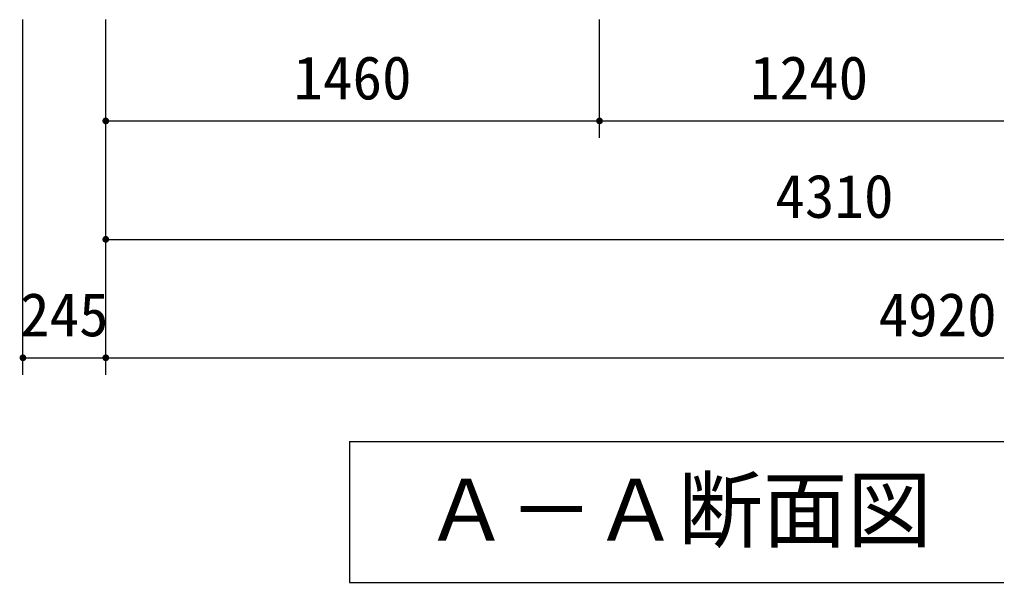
# Model space of a CAD drawing. Units: millimetres, scale not verified. Extents: x -14850 to 14850, y -10500 to 10500.
# Drawn here: x -10870 to -7982, y -7625 to -5962 of the extents above; entities that cross this region are included whole.
import ezdxf
from ezdxf.enums import TextEntityAlignment as Align

# ---------------------------------------------------------------- set-up
doc = ezdxf.new("R2010")
doc.units = ezdxf.units.MM
doc.header["$LTSCALE"] = 50
doc.layers.add('0-2_製作', color=5, linetype='Continuous', lineweight=25)
doc.layers.add('0-5_水管', color=3, linetype='Continuous', lineweight=25)
doc.styles.add('ＭＳ ゴシック', font='')
doc.styles.get('ＭＳ ゴシック').set_extended_font_data('MS Gothic')

msp = doc.modelspace()

# ---------------------------------------------------------------- linework, layer by layer
at = {"layer": '0-2_製作', "color": 2}
for p, q in [((-10860.34, -7011.56), (-10860.34, -5961.94)), ((-10615.34, -7011.56), (-10615.34, -5961.94)), ((-9155.34, -6311.56), (-9155.34, -5961.94)), ((-10615.34, -6261.56), (-9155.34, -6261.56)), ((-9155.34, -6261.56), (-7915.34, -6261.56)), ((-10615.34, -6611.56), (-6305.34, -6611.56)), ((-10860.34, -6961.56), (-10615.34, -6961.56)), ((-10615.34, -6961.56), (-5695.34, -6961.56))]:
    msp.add_line(p, q, dxfattribs=at)
at = {"layer": '0-2_製作'}
for points in [[(-10625.32, -6260.93), (-10615.34, -6261.56), (-10625.34, -6261.56)], [(-10625.34, -6261.56), (-10620.7, -6270), (-10625.26, -6262.81)], [(-10625.34, -6261.56), (-10619.6, -6270.61), (-10620.7, -6270)], [(-10615.34, -6261.56), (-10619.6, -6270.61), (-10625.34, -6261.56)], [(-10625.17, -6259.69), (-10615.34, -6261.56), (-10625.32, -6260.93)], [(-10625.26, -6262.81), (-10621.72, -6269.26), (-10625.03, -6264.05)], [(-10625.26, -6262.81), (-10620.7, -6270), (-10621.72, -6269.26)], [(-10624.85, -6258.47), (-10615.34, -6261.56), (-10625.17, -6259.69)], [(-10625.03, -6264.05), (-10622.63, -6268.4), (-10624.64, -6265.24)], [(-10625.03, -6264.05), (-10621.72, -6269.26), (-10622.63, -6268.4)], [(-10624.39, -6257.3), (-10615.34, -6261.56), (-10624.85, -6258.47)], [(-10624.64, -6265.24), (-10623.43, -6267.44), (-10624.11, -6266.38)], [(-10624.64, -6265.24), (-10622.63, -6268.4), (-10623.43, -6267.44)], [(-10623.79, -6256.2), (-10615.34, -6261.56), (-10624.39, -6257.3)], [(-10623.05, -6255.18), (-10615.34, -6261.56), (-10623.79, -6256.2)], [(-10622.19, -6254.27), (-10615.34, -6261.56), (-10623.05, -6255.18)], [(-10621.22, -6253.47), (-10615.34, -6261.56), (-10622.19, -6254.27)], [(-10620.16, -6252.8), (-10615.34, -6261.56), (-10621.22, -6253.47)], [(-10620.16, -6252.8), (-10615.34, -6251.56), (-10615.34, -6261.56)], [(-10619.02, -6252.26), (-10615.34, -6251.56), (-10620.16, -6252.8)], [(-10615.34, -6261.56), (-10618.43, -6271.07), (-10619.6, -6270.61)], [(-10617.83, -6251.87), (-10615.34, -6251.56), (-10619.02, -6252.26)], [(-10615.34, -6261.56), (-10617.22, -6271.38), (-10618.43, -6271.07)], [(-10616.6, -6251.64), (-10615.34, -6251.56), (-10617.83, -6251.87)], [(-10615.34, -6261.56), (-10615.97, -6271.54), (-10617.22, -6271.38)], [(-10615.34, -6261.56), (-10615.34, -6271.56), (-10615.97, -6271.54)], [(-10615.34, -6251.56), (-10605.34, -6261.56), (-10615.34, -6261.56)], [(-10614.71, -6251.58), (-10605.34, -6261.56), (-10615.34, -6251.56)], [(-10615.34, -6261.56), (-10614.09, -6271.48), (-10615.34, -6271.56)], [(-10615.34, -6261.56), (-10612.86, -6271.24), (-10614.09, -6271.48)], [(-10615.34, -6261.56), (-10611.66, -6270.86), (-10612.86, -6271.24)], [(-10615.34, -6261.56), (-10610.52, -6270.32), (-10611.66, -6270.86)], [(-10615.34, -6261.56), (-10609.46, -6269.65), (-10610.52, -6270.32)], [(-10605.34, -6261.56), (-10609.46, -6269.65), (-10615.34, -6261.56)], [(-10613.47, -6251.74), (-10605.34, -6261.56), (-10614.71, -6251.58)], [(-10612.25, -6252.05), (-10605.34, -6261.56), (-10613.47, -6251.74)], [(-10611.08, -6252.51), (-10605.34, -6261.56), (-10612.25, -6252.05)], [(-10609.98, -6253.12), (-10605.34, -6261.56), (-10611.08, -6252.51)], [(-10609.98, -6253.12), (-10605.42, -6260.31), (-10605.34, -6261.56)], [(-10608.97, -6253.85), (-10605.42, -6260.31), (-10609.98, -6253.12)], [(-10605.34, -6261.56), (-10608.5, -6268.85), (-10609.46, -6269.65)], [(-10608.97, -6253.85), (-10605.66, -6259.07), (-10605.42, -6260.31)], [(-10608.05, -6254.71), (-10605.66, -6259.07), (-10608.97, -6253.85)], [(-10605.34, -6261.56), (-10607.64, -6267.93), (-10608.5, -6268.85)], [(-10608.05, -6254.71), (-10606.04, -6257.88), (-10605.66, -6259.07)], [(-10607.25, -6255.68), (-10606.04, -6257.88), (-10608.05, -6254.71)], [(-10605.34, -6261.56), (-10606.9, -6266.92), (-10607.64, -6267.93)], [(-10607.25, -6255.68), (-10606.58, -6256.74), (-10606.04, -6257.88)], [(-10605.34, -6261.56), (-10606.29, -6265.82), (-10606.9, -6266.92)], [(-10605.34, -6261.56), (-10605.83, -6264.65), (-10606.29, -6265.82)], [(-10605.34, -6261.56), (-10605.52, -6263.43), (-10605.83, -6264.65)], [(-10605.34, -6261.56), (-10605.36, -6262.19), (-10605.52, -6263.43)], [(-9165.32, -6260.93), (-9155.34, -6261.56), (-9165.34, -6261.56)], [(-9165.34, -6261.56), (-9159.6, -6270.61), (-9165.26, -6262.81)], [(-9165.34, -6261.56), (-9158.43, -6271.07), (-9159.6, -6270.61)], [(-9155.34, -6261.56), (-9158.43, -6271.07), (-9165.34, -6261.56)], [(-9165.17, -6259.69), (-9155.34, -6261.56), (-9165.32, -6260.93)], [(-9165.26, -6262.81), (-9160.7, -6270), (-9165.03, -6264.05)], [(-9165.26, -6262.81), (-9159.6, -6270.61), (-9160.7, -6270)], [(-9164.85, -6258.47), (-9155.34, -6261.56), (-9165.17, -6259.69)], [(-9165.03, -6264.05), (-9161.72, -6269.26), (-9164.64, -6265.24)], [(-9165.03, -6264.05), (-9160.7, -6270), (-9161.72, -6269.26)], [(-9164.39, -6257.3), (-9155.34, -6261.56), (-9164.85, -6258.47)], [(-9164.64, -6265.24), (-9162.63, -6268.4), (-9164.11, -6266.38)], [(-9164.64, -6265.24), (-9161.72, -6269.26), (-9162.63, -6268.4)], [(-9163.79, -6256.2), (-9155.34, -6261.56), (-9164.39, -6257.3)], [(-9164.11, -6266.38), (-9162.63, -6268.4), (-9163.43, -6267.44)], [(-9163.05, -6255.18), (-9155.34, -6261.56), (-9163.79, -6256.2)], [(-9162.19, -6254.27), (-9155.34, -6261.56), (-9163.05, -6255.18)], [(-9161.22, -6253.47), (-9155.34, -6261.56), (-9162.19, -6254.27)], [(-9160.16, -6252.8), (-9155.34, -6261.56), (-9161.22, -6253.47)], [(-9160.16, -6252.8), (-9155.34, -6251.56), (-9155.34, -6261.56)], [(-9159.02, -6252.26), (-9155.34, -6251.56), (-9160.16, -6252.8)], [(-9157.83, -6251.87), (-9155.34, -6251.56), (-9159.02, -6252.26)], [(-9155.34, -6261.56), (-9157.22, -6271.38), (-9158.43, -6271.07)], [(-9156.6, -6251.64), (-9155.34, -6251.56), (-9157.83, -6251.87)], [(-9155.34, -6261.56), (-9155.97, -6271.54), (-9157.22, -6271.38)], [(-9155.34, -6261.56), (-9155.34, -6271.56), (-9155.97, -6271.54)], [(-9155.34, -6251.56), (-9145.34, -6261.56), (-9155.34, -6261.56)], [(-9154.71, -6251.58), (-9145.34, -6261.56), (-9155.34, -6251.56)], [(-9155.34, -6261.56), (-9154.09, -6271.48), (-9155.34, -6271.56)], [(-9155.34, -6261.56), (-9152.86, -6271.24), (-9154.09, -6271.48)], [(-9155.34, -6261.56), (-9151.66, -6270.86), (-9152.86, -6271.24)], [(-9155.34, -6261.56), (-9150.52, -6270.32), (-9151.66, -6270.86)], [(-9155.34, -6261.56), (-9149.46, -6269.65), (-9150.52, -6270.32)], [(-9145.34, -6261.56), (-9149.46, -6269.65), (-9155.34, -6261.56)], [(-9153.47, -6251.74), (-9145.34, -6261.56), (-9154.71, -6251.58)], [(-9152.25, -6252.05), (-9145.34, -6261.56), (-9153.47, -6251.74)], [(-9151.08, -6252.51), (-9145.34, -6261.56), (-9152.25, -6252.05)], [(-9151.08, -6252.51), (-9145.42, -6260.31), (-9145.34, -6261.56)], [(-9149.98, -6253.12), (-9145.42, -6260.31), (-9151.08, -6252.51)], [(-9149.98, -6253.12), (-9145.66, -6259.07), (-9145.42, -6260.31)], [(-9148.97, -6253.85), (-9145.66, -6259.07), (-9149.98, -6253.12)], [(-9145.34, -6261.56), (-9148.5, -6268.85), (-9149.46, -6269.65)], [(-9148.97, -6253.85), (-9146.04, -6257.88), (-9145.66, -6259.07)], [(-9148.05, -6254.71), (-9146.04, -6257.88), (-9148.97, -6253.85)], [(-9145.34, -6261.56), (-9147.64, -6267.93), (-9148.5, -6268.85)], [(-9148.05, -6254.71), (-9146.58, -6256.74), (-9146.04, -6257.88)], [(-9147.25, -6255.68), (-9146.58, -6256.74), (-9148.05, -6254.71)], [(-9145.34, -6261.56), (-9146.9, -6266.92), (-9147.64, -6267.93)], [(-9145.34, -6261.56), (-9146.29, -6265.82), (-9146.9, -6266.92)], [(-9145.34, -6261.56), (-9145.83, -6264.65), (-9146.29, -6265.82)], [(-9145.34, -6261.56), (-9145.52, -6263.43), (-9145.83, -6264.65)], [(-9145.34, -6261.56), (-9145.36, -6262.19), (-9145.52, -6263.43)], [(-10625.32, -6610.93), (-10615.34, -6611.56), (-10625.34, -6611.56)], [(-10625.34, -6611.56), (-10620.7, -6620), (-10625.26, -6612.81)], [(-10625.34, -6611.56), (-10619.6, -6620.61), (-10620.7, -6620)], [(-10615.34, -6611.56), (-10619.6, -6620.61), (-10625.34, -6611.56)], [(-10625.17, -6609.69), (-10615.34, -6611.56), (-10625.32, -6610.93)], [(-10625.26, -6612.81), (-10621.72, -6619.26), (-10625.03, -6614.05)], [(-10625.26, -6612.81), (-10620.7, -6620), (-10621.72, -6619.26)], [(-10624.85, -6608.47), (-10615.34, -6611.56), (-10625.17, -6609.69)], [(-10625.03, -6614.05), (-10622.63, -6618.4), (-10624.64, -6615.24)], [(-10625.03, -6614.05), (-10621.72, -6619.26), (-10622.63, -6618.4)], [(-10624.39, -6607.3), (-10615.34, -6611.56), (-10624.85, -6608.47)], [(-10624.64, -6615.24), (-10623.43, -6617.44), (-10624.11, -6616.38)], [(-10624.64, -6615.24), (-10622.63, -6618.4), (-10623.43, -6617.44)], [(-10623.79, -6606.2), (-10615.34, -6611.56), (-10624.39, -6607.3)], [(-10623.05, -6605.18), (-10615.34, -6611.56), (-10623.79, -6606.2)], [(-10622.19, -6604.27), (-10615.34, -6611.56), (-10623.05, -6605.18)], [(-10621.22, -6603.47), (-10615.34, -6611.56), (-10622.19, -6604.27)], [(-10620.16, -6602.8), (-10615.34, -6611.56), (-10621.22, -6603.47)], [(-10620.16, -6602.8), (-10615.34, -6601.56), (-10615.34, -6611.56)], [(-10619.02, -6602.26), (-10615.34, -6601.56), (-10620.16, -6602.8)], [(-10615.34, -6611.56), (-10618.43, -6621.07), (-10619.6, -6620.61)], [(-10617.83, -6601.87), (-10615.34, -6601.56), (-10619.02, -6602.26)], [(-10615.34, -6611.56), (-10617.22, -6621.38), (-10618.43, -6621.07)], [(-10616.6, -6601.64), (-10615.34, -6601.56), (-10617.83, -6601.87)], [(-10615.34, -6611.56), (-10615.97, -6621.54), (-10617.22, -6621.38)], [(-10615.34, -6611.56), (-10615.34, -6621.56), (-10615.97, -6621.54)], [(-10615.34, -6601.56), (-10605.34, -6611.56), (-10615.34, -6611.56)], [(-10614.71, -6601.58), (-10605.34, -6611.56), (-10615.34, -6601.56)], [(-10615.34, -6611.56), (-10614.09, -6621.48), (-10615.34, -6621.56)], [(-10615.34, -6611.56), (-10612.86, -6621.24), (-10614.09, -6621.48)], [(-10615.34, -6611.56), (-10611.66, -6620.86), (-10612.86, -6621.24)], [(-10615.34, -6611.56), (-10610.52, -6620.32), (-10611.66, -6620.86)], [(-10615.34, -6611.56), (-10609.46, -6619.65), (-10610.52, -6620.32)], [(-10605.34, -6611.56), (-10609.46, -6619.65), (-10615.34, -6611.56)], [(-10613.47, -6601.74), (-10605.34, -6611.56), (-10614.71, -6601.58)], [(-10612.25, -6602.05), (-10605.34, -6611.56), (-10613.47, -6601.74)], [(-10611.08, -6602.51), (-10605.34, -6611.56), (-10612.25, -6602.05)], [(-10609.98, -6603.12), (-10605.34, -6611.56), (-10611.08, -6602.51)], [(-10609.98, -6603.12), (-10605.42, -6610.31), (-10605.34, -6611.56)], [(-10608.97, -6603.85), (-10605.42, -6610.31), (-10609.98, -6603.12)], [(-10605.34, -6611.56), (-10608.5, -6618.85), (-10609.46, -6619.65)], [(-10608.97, -6603.85), (-10605.66, -6609.07), (-10605.42, -6610.31)], [(-10608.05, -6604.71), (-10605.66, -6609.07), (-10608.97, -6603.85)], [(-10605.34, -6611.56), (-10607.64, -6617.93), (-10608.5, -6618.85)], [(-10608.05, -6604.71), (-10606.04, -6607.88), (-10605.66, -6609.07)], [(-10607.25, -6605.68), (-10606.04, -6607.88), (-10608.05, -6604.71)], [(-10605.34, -6611.56), (-10606.9, -6616.92), (-10607.64, -6617.93)], [(-10607.25, -6605.68), (-10606.58, -6606.74), (-10606.04, -6607.88)], [(-10605.34, -6611.56), (-10606.29, -6615.82), (-10606.9, -6616.92)], [(-10605.34, -6611.56), (-10605.83, -6614.65), (-10606.29, -6615.82)], [(-10605.34, -6611.56), (-10605.52, -6613.43), (-10605.83, -6614.65)], [(-10605.34, -6611.56), (-10605.36, -6612.19), (-10605.52, -6613.43)], [(-10870.32, -6960.93), (-10860.34, -6961.56), (-10870.34, -6961.56)], [(-10870.34, -6961.56), (-10864.6, -6970.61), (-10870.26, -6962.81)], [(-10870.34, -6961.56), (-10863.43, -6971.07), (-10864.6, -6970.61)], [(-10860.34, -6961.56), (-10863.43, -6971.07), (-10870.34, -6961.56)], [(-10870.17, -6959.69), (-10860.34, -6961.56), (-10870.32, -6960.93)], [(-10869.85, -6958.47), (-10860.34, -6961.56), (-10870.17, -6959.69)], [(-10869.39, -6957.3), (-10860.34, -6961.56), (-10869.85, -6958.47)], [(-10868.79, -6956.2), (-10860.34, -6961.56), (-10869.39, -6957.3)], [(-10868.05, -6955.18), (-10860.34, -6961.56), (-10868.79, -6956.2)], [(-10867.19, -6954.27), (-10860.34, -6961.56), (-10868.05, -6955.18)], [(-10866.22, -6953.47), (-10860.34, -6961.56), (-10867.19, -6954.27)], [(-10865.16, -6952.8), (-10860.34, -6961.56), (-10866.22, -6953.47)], [(-10865.16, -6952.8), (-10860.34, -6951.56), (-10860.34, -6961.56)], [(-10864.02, -6952.26), (-10860.34, -6951.56), (-10865.16, -6952.8)], [(-10862.83, -6951.87), (-10860.34, -6951.56), (-10864.02, -6952.26)], [(-10860.34, -6961.56), (-10862.22, -6971.38), (-10863.43, -6971.07)], [(-10861.6, -6951.64), (-10860.34, -6951.56), (-10862.83, -6951.87)], [(-10860.34, -6961.56), (-10860.97, -6971.54), (-10862.22, -6971.38)], [(-10860.34, -6961.56), (-10860.34, -6971.56), (-10860.97, -6971.54)], [(-10860.34, -6951.56), (-10850.34, -6961.56), (-10860.34, -6961.56)], [(-10859.71, -6951.58), (-10850.34, -6961.56), (-10860.34, -6951.56)], [(-10860.34, -6961.56), (-10859.09, -6971.48), (-10860.34, -6971.56)], [(-10860.34, -6961.56), (-10857.86, -6971.24), (-10859.09, -6971.48)], [(-10860.34, -6961.56), (-10856.66, -6970.86), (-10857.86, -6971.24)], [(-10860.34, -6961.56), (-10855.52, -6970.32), (-10856.66, -6970.86)], [(-10860.34, -6961.56), (-10854.46, -6969.65), (-10855.52, -6970.32)], [(-10850.34, -6961.56), (-10854.46, -6969.65), (-10860.34, -6961.56)], [(-10858.47, -6951.74), (-10850.34, -6961.56), (-10859.71, -6951.58)], [(-10857.25, -6952.05), (-10850.34, -6961.56), (-10858.47, -6951.74)], [(-10856.08, -6952.51), (-10850.34, -6961.56), (-10857.25, -6952.05)], [(-10856.08, -6952.51), (-10850.42, -6960.31), (-10850.34, -6961.56)], [(-10854.98, -6953.12), (-10850.42, -6960.31), (-10856.08, -6952.51)], [(-10854.98, -6953.12), (-10850.66, -6959.07), (-10850.42, -6960.31)], [(-10853.97, -6953.85), (-10850.66, -6959.07), (-10854.98, -6953.12)], [(-10850.34, -6961.56), (-10853.5, -6968.85), (-10854.46, -6969.65)], [(-10853.97, -6953.85), (-10851.04, -6957.88), (-10850.66, -6959.07)], [(-10853.05, -6954.71), (-10851.04, -6957.88), (-10853.97, -6953.85)], [(-10850.34, -6961.56), (-10852.64, -6967.93), (-10853.5, -6968.85)], [(-10853.05, -6954.71), (-10851.58, -6956.74), (-10851.04, -6957.88)], [(-10852.25, -6955.68), (-10851.58, -6956.74), (-10853.05, -6954.71)], [(-10850.34, -6961.56), (-10851.9, -6966.92), (-10852.64, -6967.93)], [(-10850.34, -6961.56), (-10851.29, -6965.82), (-10851.9, -6966.92)], [(-10850.34, -6961.56), (-10850.83, -6964.65), (-10851.29, -6965.82)], [(-10850.34, -6961.56), (-10850.52, -6963.43), (-10850.83, -6964.65)], [(-10850.34, -6961.56), (-10850.36, -6962.19), (-10850.52, -6963.43)], [(-10625.32, -6960.93), (-10615.34, -6961.56), (-10625.34, -6961.56)], [(-10625.34, -6961.56), (-10619.6, -6970.61), (-10625.26, -6962.81)], [(-10625.34, -6961.56), (-10618.43, -6971.07), (-10619.6, -6970.61)], [(-10615.34, -6961.56), (-10618.43, -6971.07), (-10625.34, -6961.56)], [(-10625.17, -6959.69), (-10615.34, -6961.56), (-10625.32, -6960.93)], [(-10624.85, -6958.47), (-10615.34, -6961.56), (-10625.17, -6959.69)], [(-10624.39, -6957.3), (-10615.34, -6961.56), (-10624.85, -6958.47)], [(-10623.79, -6956.2), (-10615.34, -6961.56), (-10624.39, -6957.3)], [(-10623.05, -6955.18), (-10615.34, -6961.56), (-10623.79, -6956.2)], [(-10622.19, -6954.27), (-10615.34, -6961.56), (-10623.05, -6955.18)], [(-10621.22, -6953.47), (-10615.34, -6961.56), (-10622.19, -6954.27)], [(-10620.16, -6952.8), (-10615.34, -6961.56), (-10621.22, -6953.47)], [(-10620.16, -6952.8), (-10615.34, -6951.56), (-10615.34, -6961.56)], [(-10619.02, -6952.26), (-10615.34, -6951.56), (-10620.16, -6952.8)], [(-10617.83, -6951.87), (-10615.34, -6951.56), (-10619.02, -6952.26)], [(-10615.34, -6961.56), (-10617.22, -6971.38), (-10618.43, -6971.07)], [(-10616.6, -6951.64), (-10615.34, -6951.56), (-10617.83, -6951.87)], [(-10615.34, -6961.56), (-10615.97, -6971.54), (-10617.22, -6971.38)], [(-10615.34, -6961.56), (-10615.34, -6971.56), (-10615.97, -6971.54)], [(-10615.34, -6951.56), (-10605.34, -6961.56), (-10615.34, -6961.56)], [(-10614.71, -6951.58), (-10605.34, -6961.56), (-10615.34, -6951.56)], [(-10615.34, -6961.56), (-10614.09, -6971.48), (-10615.34, -6971.56)], [(-10615.34, -6961.56), (-10612.86, -6971.24), (-10614.09, -6971.48)], [(-10615.34, -6961.56), (-10611.66, -6970.86), (-10612.86, -6971.24)], [(-10615.34, -6961.56), (-10610.52, -6970.32), (-10611.66, -6970.86)], [(-10615.34, -6961.56), (-10609.46, -6969.65), (-10610.52, -6970.32)], [(-10605.34, -6961.56), (-10609.46, -6969.65), (-10615.34, -6961.56)], [(-10613.47, -6951.74), (-10605.34, -6961.56), (-10614.71, -6951.58)], [(-10612.25, -6952.05), (-10605.34, -6961.56), (-10613.47, -6951.74)], [(-10611.08, -6952.51), (-10605.34, -6961.56), (-10612.25, -6952.05)], [(-10611.08, -6952.51), (-10605.42, -6960.31), (-10605.34, -6961.56)], [(-10609.98, -6953.12), (-10605.42, -6960.31), (-10611.08, -6952.51)], [(-10609.98, -6953.12), (-10605.66, -6959.07), (-10605.42, -6960.31)], [(-10608.97, -6953.85), (-10605.66, -6959.07), (-10609.98, -6953.12)], [(-10605.34, -6961.56), (-10608.5, -6968.85), (-10609.46, -6969.65)], [(-10608.97, -6953.85), (-10606.04, -6957.88), (-10605.66, -6959.07)], [(-10608.05, -6954.71), (-10606.04, -6957.88), (-10608.97, -6953.85)], [(-10605.34, -6961.56), (-10607.64, -6967.93), (-10608.5, -6968.85)], [(-10608.05, -6954.71), (-10606.58, -6956.74), (-10606.04, -6957.88)], [(-10607.25, -6955.68), (-10606.58, -6956.74), (-10608.05, -6954.71)], [(-10605.34, -6961.56), (-10606.9, -6966.92), (-10607.64, -6967.93)], [(-10605.34, -6961.56), (-10606.29, -6965.82), (-10606.9, -6966.92)], [(-10605.34, -6961.56), (-10605.83, -6964.65), (-10606.29, -6965.82)], [(-10605.34, -6961.56), (-10605.52, -6963.43), (-10605.83, -6964.65)], [(-10605.34, -6961.56), (-10605.36, -6962.19), (-10605.52, -6963.43)], [(-10870.26, -6962.81), (-10865.7, -6970), (-10870.03, -6964.05)], [(-10870.26, -6962.81), (-10864.6, -6970.61), (-10865.7, -6970)], [(-10870.03, -6964.05), (-10866.72, -6969.26), (-10869.64, -6965.24)], [(-10870.03, -6964.05), (-10865.7, -6970), (-10866.72, -6969.26)], [(-10869.64, -6965.24), (-10867.63, -6968.4), (-10869.11, -6966.38)], [(-10869.64, -6965.24), (-10866.72, -6969.26), (-10867.63, -6968.4)], [(-10869.11, -6966.38), (-10867.63, -6968.4), (-10868.43, -6967.44)], [(-10625.26, -6962.81), (-10620.7, -6970), (-10625.03, -6964.05)], [(-10625.26, -6962.81), (-10619.6, -6970.61), (-10620.7, -6970)], [(-10625.03, -6964.05), (-10621.72, -6969.26), (-10624.64, -6965.24)], [(-10625.03, -6964.05), (-10620.7, -6970), (-10621.72, -6969.26)], [(-10624.64, -6965.24), (-10622.63, -6968.4), (-10624.11, -6966.38)], [(-10624.64, -6965.24), (-10621.72, -6969.26), (-10622.63, -6968.4)], [(-10624.11, -6966.38), (-10622.63, -6968.4), (-10623.43, -6967.44)]]:
    msp.add_solid(points, dxfattribs=at)
at = {"layer": '0-5_水管'}
for p, q in [((-9894.51, -7208.82), (-9894.51, -7625.49)), ((-9894.51, -7625.49), (-6561.17, -7625.49))]:
    msp.add_line(p, q, dxfattribs=at)
msp.add_lwpolyline([(-9894.51, -7208.82), (-6561.17, -7208.82), (-6561.17, -7625.49)], dxfattribs=at)

# ---------------------------------------------------------------- texts
at = {"layer": '0-2_製作', "color": 4, "style": 'ＭＳ ゴシック'}
for s, p in [('1460', (-10060.34, -6236.56)), ('1240', (-8710.34, -6236.56)), ('4310', (-8635.34, -6586.56)), ('245', (-10869.09, -6936.56)), ('4920', (-8330.34, -6936.56))]:
    msp.add_text(s, height=128.4, dxfattribs=at).set_placement(p, align=Align.BOTTOM_LEFT)
at = {"layer": '0-5_水管', "color": 4, "style": 'ＭＳ ゴシック'}
msp.add_text('Ａ－Ａ断面図', height=183.3, dxfattribs=at).set_placement((-9673.04, -7557.21), align=Align.BOTTOM_LEFT)

doc.saveas('drawing.dxf')
